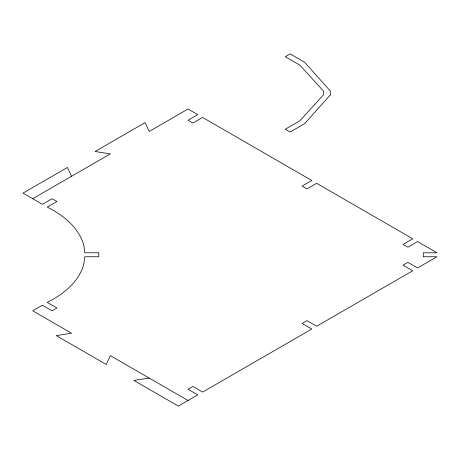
<?xml version="1.0" encoding="UTF-8"?>
<svg xmlns="http://www.w3.org/2000/svg" width="460" height="460" viewBox="0 0 460 460"><rect width="100%" height="100%" fill="white"/><g stroke="black" fill="none" stroke-linecap="round" stroke-linejoin="round"><path stroke-width="0.69" d="M32.706 198.714L110.371 153.876L95.059 151.507L145.101 122.613L149.207 131.457L188.036 109.037L197.748 114.638L188.036 120.244L192.895 123.044L202.601 117.444L311.799 180.51L302.093 186.11L306.947 188.916L316.652 183.31L412.729 238.78L403.023 244.386L407.876 247.187L417.582 241.58L437 252.793L423.269 252.793L423.269 256.755L437 256.755L417.582 267.967L407.876 262.361L403.023 265.161L412.729 270.767L316.652 326.238L306.947 320.631L302.093 323.438L311.799 329.038L202.601 392.087L192.895 386.48L188.036 389.281L197.748 394.887L178.33 406.099L133.894 380.443L149.207 378.074M188.036 400.493L110.371 355.655L106.271 364.492L56.229 335.599L71.541 333.23L32.706 310.81L42.418 305.21L52.124 310.81L56.977 308.01L47.271 302.404A109.054 62.962 0 0 0 83.91 263.741L84.778 256.743L98.756 256.743L98.756 252.781L84.778 252.781L83.91 245.789A109.054 62.962 0 0 0 47.271 207.121L56.977 201.514L52.124 198.714L42.418 204.32L23 193.108L67.436 167.452L71.541 176.295M330.263 94.944L304.692 123.619L290.133 132.026L285.28 129.22L299.839 120.813L323.397 94.944L323.397 90.982L299.839 65.113L285.28 56.706L290.133 53.9L304.692 62.313L330.263 90.982L330.263 94.944"/></g></svg>
